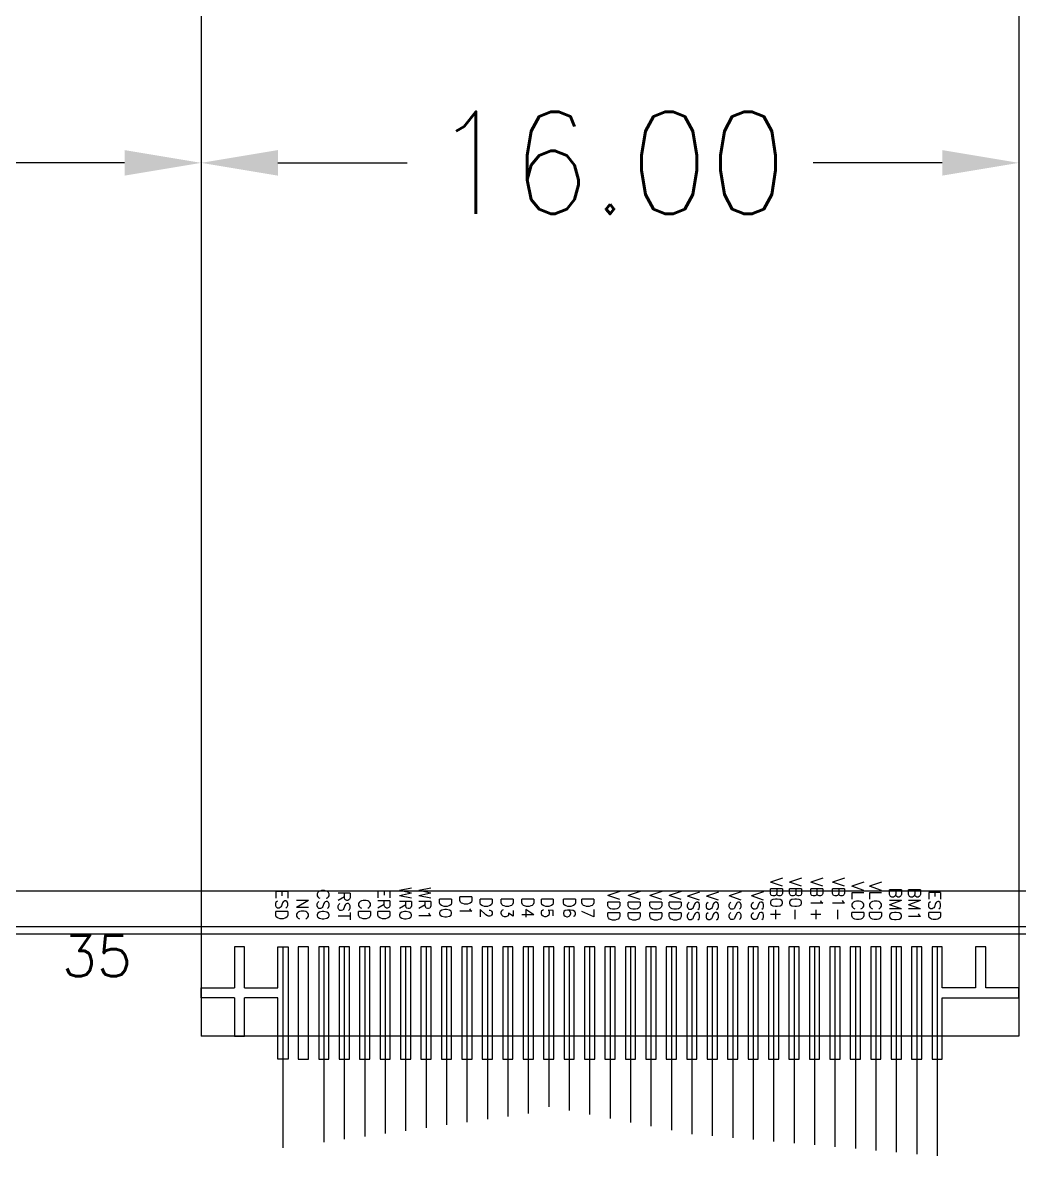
# Model space of a CAD drawing. Header units: millimetres. Extents: x 2413 to 2805, y 744 to 1021.
# Drawn here: x 2484.35 to 2503.85, y 947.18 to 969.41 of the extents above; entities that cross this region are included whole.
import ezdxf
from ezdxf.enums import TextEntityAlignment as Align

# ---------------------------------------------------------------- set-up
doc = ezdxf.new("R2010")
doc.units = ezdxf.units.MM
for name, color, linetype in [('C', 7, 'Continuous'), ('D', 4, 'Continuous'), ('F', 2, 'Continuous'), ('LED', 40, 'Continuous')]:
    doc.layers.add(name, color=color, linetype=linetype)
doc.styles.add('ROMANS', font='romans.shx', dxfattribs={"width": 0.9})
doc.dimstyles.new('ISO-25-1', dxfattribs={"dimtxt": 2, "dimasz": 1.5, "dimexe": 0.4, "dimexo": 0.625, "dimgap": 0.5, "dimtad": 0, "dimzin": 1, "dimdsep": 46, "dimtxsty": 'ROMANS', "dimcen": 2.5, "dimclrd": 4, "dimclre": 4, "dimclrt": 4, "dimadec": 0, "dimazin": 0, "dimtfac": 1, "dimtmove": 0, "dimatfit": 3, "dimfxl": 1, "dimlwe": 0, "dimarcsym": 0})

# ---------------------------------------------------------------- blocks, each defined once
blk = doc.blocks.new('*D178')
at = {"layer": 'D', "color": 0, "lineweight": 0}
for p, q in [((2487.839, 967.292), (2487.839, 967.067)), ((2503.839, 967.292), (2503.839, 967.067))]:
    blk.add_line(p, q, dxfattribs=at)
at = {"layer": 'D', "color": 0, "lineweight": -2}
for p, q in [((2489.339, 966.667), (2491.868, 966.667)), ((2502.339, 966.667), (2499.811, 966.667))]:
    blk.add_line(p, q, dxfattribs=at)
at = {"layer": 'D', "color": 0}
for points in [[(2489.339, 966.917), (2489.339, 966.417), (2487.839, 966.667)], [(2502.339, 966.917), (2502.339, 966.417), (2503.839, 966.667)]]:
    blk.add_solid(points, dxfattribs=at)
at = {"layer": 'Defpoints', "color": 0}
for p in [(2487.839, 966.667), (2503.839, 966.667), (2503.839, 966.667)]:
    blk.add_point(p, dxfattribs=at)
at = {"layer": 'D', "color": 0, "insert": (2495.839, 966.667), "char_height": 2, "attachment_point": 5, "style": 'ROMANS'}
blk.add_mtext('16.00', dxfattribs=at)
blk = doc.blocks.new('*D179')
at = {"layer": 'D', "color": 0, "lineweight": 0}
for p, q in [((2460.839, 952.196), (2460.839, 967.067)), ((2487.839, 964.696), (2487.839, 967.067))]:
    blk.add_line(p, q, dxfattribs=at)
at = {"layer": 'D', "color": 0, "lineweight": -2}
for p, q in [((2462.339, 966.667), (2470.239, 966.667)), ((2486.339, 966.667), (2478.439, 966.667))]:
    blk.add_line(p, q, dxfattribs=at)
at = {"layer": 'D', "color": 0}
for points in [[(2462.339, 966.917), (2462.339, 966.417), (2460.839, 966.667)], [(2486.339, 966.917), (2486.339, 966.417), (2487.839, 966.667)]]:
    blk.add_solid(points, dxfattribs=at)
at = {"layer": 'Defpoints', "color": 0}
for p in [(2460.839, 966.667), (2487.839, 964.071), (2460.839, 951.571)]:
    blk.add_point(p, dxfattribs=at)
at = {"layer": 'D', "color": 0, "insert": (2474.339, 966.667), "char_height": 2, "attachment_point": 5, "style": 'ROMANS'}
blk.add_mtext('27.00', dxfattribs=at)

msp = doc.modelspace()

# ---------------------------------------------------------------- linework, layer by layer
at = {"ltscale": 6.286513}
msp.add_line((2530.839, 951.571), (2460.839, 951.571), dxfattribs=at)
at = {"layer": 'C'}
for points in [[(2488.689, 950.521), (2488.689, 951.321), (2488.489, 951.321), (2488.489, 950.521)], [(2488.689, 950.521), (2489.339, 950.521), (2489.339, 951.321), (2489.539, 951.321), (2489.539, 949.121), (2489.339, 949.121), (2489.339, 950.321), (2488.689, 950.321)], [(2502.989, 950.521), (2502.339, 950.521), (2502.339, 951.321), (2502.139, 951.321), (2502.139, 949.121), (2502.339, 949.121), (2502.339, 950.321), (2503.839, 950.321), (2503.839, 950.521), (2503.189, 950.521)], [(2503.189, 950.521), (2503.189, 951.321), (2502.989, 951.321), (2502.989, 950.521)], [(2488.489, 950.321), (2487.839, 950.321), (2487.839, 950.521), (2488.489, 950.521)], [(2488.489, 950.321), (2488.489, 949.571), (2488.689, 949.571), (2488.689, 950.321)]]:
    msp.add_lwpolyline(points, dxfattribs=at)
for points in [[(2489.739, 951.321), (2489.739, 949.121), (2489.939, 949.121), (2489.939, 951.321)], [(2490.139, 951.321), (2490.139, 949.121), (2490.339, 949.121), (2490.339, 951.321)], [(2490.539, 951.321), (2490.539, 949.121), (2490.739, 949.121), (2490.739, 951.321)], [(2490.939, 951.321), (2490.939, 949.121), (2491.139, 949.121), (2491.139, 951.321)], [(2491.339, 951.321), (2491.339, 949.121), (2491.539, 949.121), (2491.539, 951.321)], [(2491.739, 951.321), (2491.739, 949.121), (2491.939, 949.121), (2491.939, 951.321)], [(2492.139, 951.321), (2492.139, 949.121), (2492.339, 949.121), (2492.339, 951.321)], [(2492.539, 951.321), (2492.539, 949.121), (2492.739, 949.121), (2492.739, 951.321)], [(2492.939, 951.321), (2492.939, 949.121), (2493.139, 949.121), (2493.139, 951.321)], [(2493.339, 951.321), (2493.339, 949.121), (2493.539, 949.121), (2493.539, 951.321)], [(2493.739, 951.321), (2493.739, 949.121), (2493.939, 949.121), (2493.939, 951.321)], [(2494.139, 951.321), (2494.139, 949.121), (2494.339, 949.121), (2494.339, 951.321)], [(2494.539, 951.321), (2494.539, 949.121), (2494.739, 949.121), (2494.739, 951.321)], [(2494.939, 951.321), (2494.939, 949.121), (2495.139, 949.121), (2495.139, 951.321)], [(2495.339, 951.321), (2495.339, 949.121), (2495.539, 949.121), (2495.539, 951.321)], [(2495.739, 951.321), (2495.739, 949.121), (2495.939, 949.121), (2495.939, 951.321)], [(2496.139, 951.321), (2496.139, 949.121), (2496.339, 949.121), (2496.339, 951.321)], [(2496.539, 951.321), (2496.539, 949.121), (2496.739, 949.121), (2496.739, 951.321)], [(2496.939, 951.321), (2496.939, 949.121), (2497.139, 949.121), (2497.139, 951.321)], [(2497.339, 951.321), (2497.339, 949.121), (2497.539, 949.121), (2497.539, 951.321)], [(2497.739, 951.321), (2497.739, 949.121), (2497.939, 949.121), (2497.939, 951.321)], [(2498.139, 951.321), (2498.139, 949.121), (2498.339, 949.121), (2498.339, 951.321)], [(2498.539, 951.321), (2498.539, 949.121), (2498.739, 949.121), (2498.739, 951.321)], [(2498.939, 951.321), (2498.939, 949.121), (2499.139, 949.121), (2499.139, 951.321)], [(2499.339, 951.321), (2499.339, 949.121), (2499.539, 949.121), (2499.539, 951.321)], [(2499.739, 951.321), (2499.739, 949.121), (2499.939, 949.121), (2499.939, 951.321)], [(2500.139, 951.321), (2500.139, 949.121), (2500.339, 949.121), (2500.339, 951.321)], [(2500.539, 951.321), (2500.539, 949.121), (2500.739, 949.121), (2500.739, 951.321)], [(2500.939, 951.321), (2500.939, 949.121), (2501.139, 949.121), (2501.139, 951.321)], [(2501.339, 951.321), (2501.339, 949.121), (2501.539, 949.121), (2501.539, 951.321)], [(2501.739, 951.321), (2501.739, 949.121), (2501.939, 949.121), (2501.939, 951.321)]]:
    msp.add_lwpolyline(points, close=True, dxfattribs=at)
at = {"layer": 'F', "ltscale": 6.286513}
for p, q in [((2487.839, 978.571), (2487.839, 949.571)), ((2503.839, 978.571), (2503.839, 949.571)), ((2503.839, 949.571), (2487.839, 949.571))]:
    msp.add_line(p, q, dxfattribs=at)
at = {"layer": 'F', "color": 4, "linetype": 'Continuous'}
msp.add_line((2489.439, 951.321), (2489.439, 947.387), dxfattribs=at)
at = {"layer": 'F'}
for p, q in [((2490.239, 951.321), (2490.239, 947.499)), ((2490.639, 951.321), (2490.639, 947.555)), ((2491.039, 951.321), (2491.039, 947.611)), ((2491.439, 951.321), (2491.439, 947.667)), ((2491.839, 951.321), (2491.839, 947.723)), ((2492.239, 951.321), (2492.239, 947.779)), ((2492.639, 951.321), (2492.639, 947.835)), ((2493.039, 951.321), (2493.039, 947.891)), ((2493.439, 951.321), (2493.439, 947.947)), ((2493.839, 951.321), (2493.839, 948.003)), ((2494.239, 951.321), (2494.239, 948.059)), ((2494.639, 951.321), (2494.639, 948.193)), ((2495.039, 951.321), (2495.039, 948.116)), ((2495.439, 951.321), (2495.439, 948.04)), ((2499.039, 951.321), (2499.039, 947.515)), ((2499.439, 951.321), (2499.439, 947.48)), ((2499.839, 951.321), (2499.839, 947.444)), ((2500.239, 951.321), (2500.239, 947.408)), ((2500.639, 951.321), (2500.639, 947.373)), ((2501.039, 951.321), (2501.039, 947.337)), ((2501.439, 951.321), (2501.439, 947.302)), ((2501.839, 951.321), (2501.839, 947.266))]:
    msp.add_line(p, q, dxfattribs=at)
at = {"layer": 'F', "color": 6}
for p, q in [((2495.839, 951.321), (2495.839, 947.963)), ((2496.239, 951.321), (2496.239, 947.887)), ((2496.639, 951.321), (2496.639, 947.81)), ((2497.039, 951.321), (2497.039, 947.734))]:
    msp.add_line(p, q, dxfattribs=at)
at = {"layer": 'F', "color": 4}
for p, q in [((2497.439, 951.321), (2497.439, 947.657)), ((2497.839, 951.321), (2497.839, 947.622)), ((2498.239, 951.321), (2498.239, 947.586)), ((2498.639, 951.321), (2498.639, 947.551)), ((2502.239, 951.321), (2502.239, 947.231))]:
    msp.add_line(p, q, dxfattribs=at)
at = {"layer": 'LED', "ltscale": 6.286513}
for points in [[(2459.989, 952.421), (2531.689, 952.421), (2531.689, 902.721), (2459.989, 902.721)], [(2460.689, 951.721), (2530.989, 951.721), (2530.989, 903.421), (2460.689, 903.421)]]:
    msp.add_lwpolyline(points, close=True, dxfattribs=at)

# ---------------------------------------------------------------- texts
at = {"layer": 'D', "style": 'ROMANS'}
msp.add_text('35', height=0.8012, dxfattribs=at).set_placement((2485.111, 950.745))
at = {"layer": 'F', "linetype": 'Continuous', "style": 'ROMANS'}
for s, p in [('VB0+', (2498.977, 951.826)), ('VB0-', (2499.353, 951.826)), ('VB1+', (2499.766, 951.826)), ('VB1-', (2500.191, 951.826)), ('CS0', (2490.107, 951.841)), ('ERD', (2491.298, 951.841)), ('WR0', (2491.719, 951.841)), ('WR1', (2492.098, 951.841)), ('VLCD', (2500.571, 951.826)), ('VLCD', (2500.918, 951.826)), ('BM0', (2501.306, 951.826)), ('BM1', (2501.678, 951.826)), ('NC', (2489.706, 951.841)), ('RST', (2490.519, 951.841)), ('CD', (2490.919, 951.841)), ('D0', (2492.505, 951.881)), ('D1', (2492.902, 951.927)), ('D2', (2493.296, 951.881)), ('D3', (2493.709, 951.881)), ('D4', (2494.112, 951.881)), ('D5', (2494.495, 951.881)), ('D6', (2494.926, 951.881)), ('D7', (2495.288, 951.881))]:
    msp.add_text(s, height=0.234, rotation=270, dxfattribs=at).set_placement(p, align=Align.RIGHT)
at = {"layer": 'F', "color": 6, "linetype": 'Continuous', "style": 'ROMANS'}
for p in [(2495.795, 952.418), (2496.195, 952.418), (2496.617, 952.418), (2496.997, 952.418)]:
    msp.add_text('VDD', height=0.234, rotation=270, dxfattribs=at).set_placement(p)
at = {"layer": 'F', "color": 4, "linetype": 'Continuous', "style": 'ROMANS'}
for p in [(2489.297, 951.841), (2502.074, 951.826)]:
    msp.add_text('ESD', height=0.234, rotation=270, dxfattribs=at).set_placement(p, align=Align.RIGHT)
at = {"layer": 'F', "color": 4, "style": 'ROMANS'}
for p in [(2497.357, 951.823), (2497.724, 951.823), (2498.172, 951.826), (2498.61, 951.826)]:
    msp.add_text('VSS', height=0.234, rotation=270, dxfattribs=at).set_placement(p, align=Align.RIGHT)

# ---------------------------------------------------------------- dimensions: what is measured, and where the dimension line sits
at = {"layer": 'D', "color": 0}
for base, p1, p2, picture, middle in [((2460.839, 966.667), (2487.839, 964.071), (2460.839, 951.571), '*D179', (2474.339, 966.667)), ((2503.839, 966.667), (2487.839, 966.667), (2503.839, 966.667), '*D178', (2495.839, 966.667))]:
    dim = msp.add_linear_dim(base=base, p1=p1, p2=p2, dimstyle='ISO-25-1', override={"dimclrd": 0, "dimclre": 0, "dimclrt": 0, "dimfxl": 1.25}, dxfattribs=at)
    dim.commit()
    dim.dimension.update_dxf_attribs({"geometry": picture, "text_midpoint": middle})

doc.saveas('drawing.dxf')
